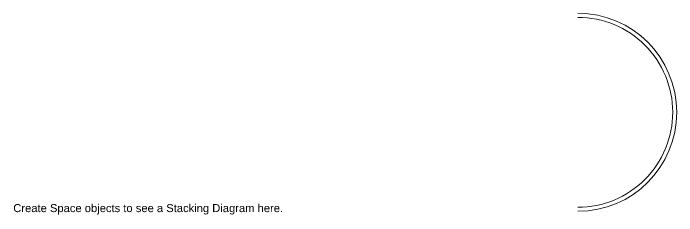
# Model space of a CAD drawing. Header units: millimetres. Extents: x 4596 to 61096, y -48367 to -4834.
# Drawn here: x 16003 to 28539, y -48130 to -44314 of the extents above; entities that cross this region are included whole.
import ezdxf

# ---------------------------------------------------------------- set-up
doc = ezdxf.new("R2010")
doc.units = ezdxf.units.MM
doc.header["$LTSCALE"] = 50
doc.layers.add('pio-Handrail (Curved)', color=7, linetype='Continuous', lineweight=5)
doc.layers.add('pio-Stacking Diagram', color=7, linetype='Continuous', lineweight=5)
doc.styles.add('Arial', font='Arial.ttf')

# ---------------------------------------------------------------- blocks, each defined once
blk = doc.blocks.new('obj-25')
at = {"color": 255, "linetype": 'Continuous', "lineweight": 5, "transparency": 33554687}
blk.add_wipeout([(0, -121), (5110, -121), (5110, 121), (0, 121)], dxfattribs=at).dxf.layer = 'pio-Stacking Diagram'
at = {"layer": 'pio-Stacking Diagram', "color": 7, "transparency": 33554687, "insert": (0, 0), "char_height": 151.31, "attachment_point": 4, "line_spacing_factor": 0.960695, "style": 'Arial'}
blk.add_mtext('Create Space objects to see a Stacking Diagram here.', dxfattribs=at)
blk = doc.blocks.new('obj-26 (2D)')
at = {"layer": 'pio-Handrail (Curved)', "color": 0, "flags": 1}
for tag in ['IFC_UUID', 'instanceID']:
    blk.add_attdef(tag, (26672, -48048), '', height=0.18, dxfattribs=at)
at = {"color": 255, "linetype": 'Continuous', "lineweight": 5, "transparency": 33554687}
blk.add_wipeout([(0, 3619), (349, 3585), (685, 3483), (995, 3318), (1266, 3095), (1489, 2824), (1654, 2514), (1756, 2178), (1791, 1829), (1756, 1479), (1654, 1144), (1489, 834), (1266, 563), (995, 340), (685, 174), (349, 73), (0, 38), (0, 38), (0, -38), (364, -2), (714, 104), (1037, 277), (1320, 509), (1552, 792), (1725, 1114), (1831, 1465), (1831, 2193), (1725, 2543), (1552, 2866), (1320, 3149), (1037, 3381), (714, 3554), (364, 3660), (0, 3696)], dxfattribs=at).dxf.layer = 'pio-Handrail (Curved)'
at = {"layer": 'pio-Handrail (Curved)', "color": 7, "linetype": 'Continuous', "lineweight": 5, "transparency": 33554687, "flags": 128}
for points in [[(0, -38, 1), (0, 3696)], [(0, 3619, -0.414214), (1791, 1829, -0.414214), (0, 38), (0, 38)]]:
    blk.add_lwpolyline(points, format="xyb", dxfattribs=at)

msp = doc.modelspace()

# ---------------------------------------------------------------- block references
at = {"layer": 'pio-Handrail (Curved)', "color": 7, "transparency": 33554687}
msp.add_blockref('obj-26 (2D)', (26672, -48009.6), dxfattribs=at)
at = {"layer": 'pio-Stacking Diagram', "color": 7, "transparency": 33554687}
msp.add_blockref('obj-25', (16003.2, -48009.6), dxfattribs=at)

doc.saveas('drawing.dxf')
